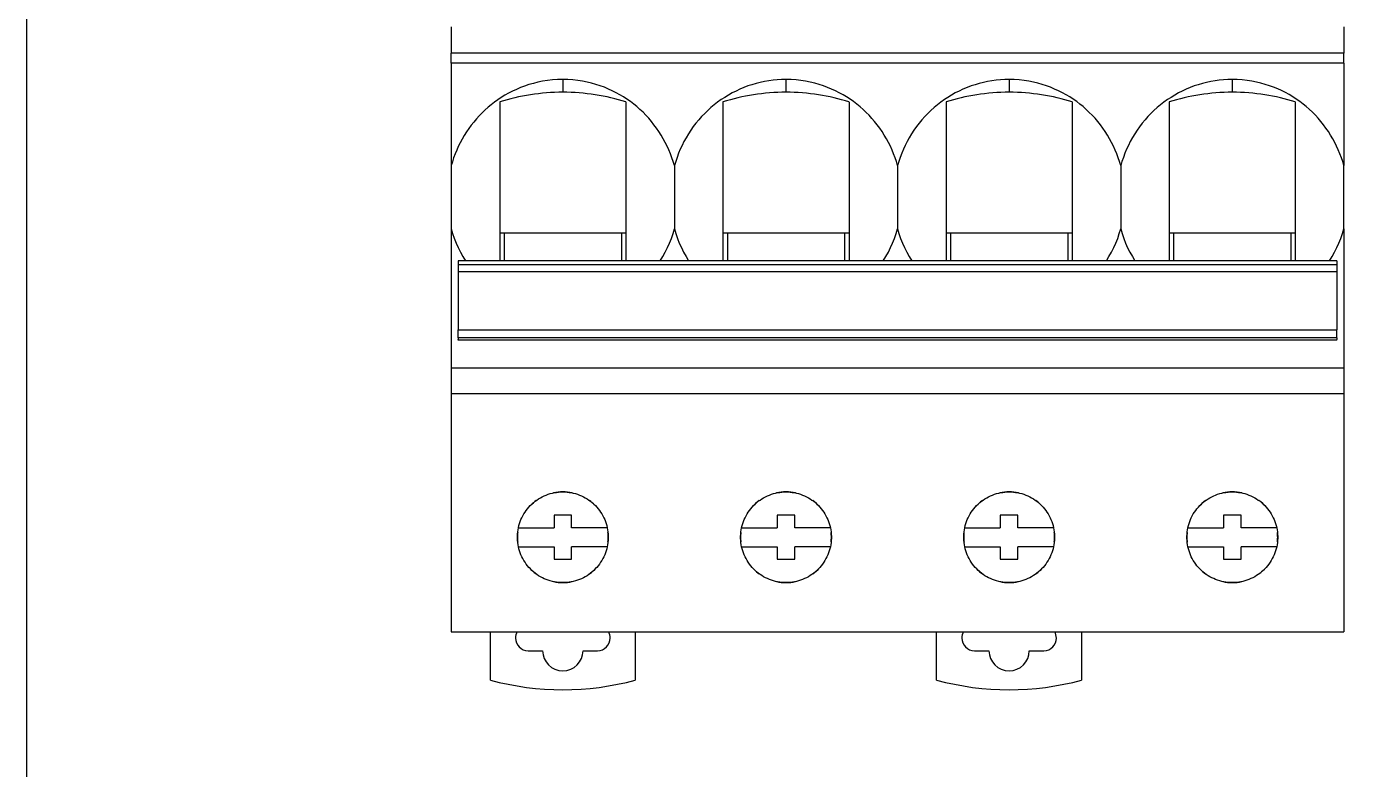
# Model space of a CAD drawing. Header units: millimetres. Extents: x 1019 to 1519, y 1262 to 1448.
# Drawn here: x 1484.95 to 1495.57, y 1370.72 to 1376.61 of the extents above; entities that cross this region are included whole.
import ezdxf

# ---------------------------------------------------------------- set-up
doc = ezdxf.new("R2010")
doc.units = ezdxf.units.MM

msp = doc.modelspace()

# ---------------------------------------------------------------- linework, layer by layer
for p, q in [((1488.314, 1376.614), (1488.314, 1376.571)), ((1488.314, 1376.571), (1488.314, 1376.404)), ((1495.394, 1376.614), (1495.394, 1376.571)), ((1495.394, 1376.571), (1495.394, 1376.404)), ((1495.394, 1376.404), (1488.314, 1376.404)), ((1488.314, 1376.324), (1488.314, 1376.404)), ((1495.394, 1376.324), (1495.394, 1376.404)), ((1488.314, 1376.324), (1488.314, 1375.512)), ((1495.394, 1376.324), (1488.314, 1376.324)), ((1495.394, 1376.324), (1495.394, 1375.512)), ((1488.896, 1376.143), (1488.863, 1376.131)), ((1488.93, 1376.155), (1488.896, 1376.143)), ((1488.965, 1376.165), (1488.93, 1376.155)), ((1489.002, 1376.174), (1488.965, 1376.165)), ((1489.039, 1376.182), (1489.002, 1376.174)), ((1489.078, 1376.188), (1489.039, 1376.182)), ((1489.117, 1376.192), (1489.078, 1376.188)), ((1489.158, 1376.195), (1489.117, 1376.192)), ((1489.199, 1376.196), (1489.158, 1376.195)), ((1489.239, 1376.195), (1489.199, 1376.196)), ((1489.199, 1376.196), (1489.199, 1376.095)), ((1489.279, 1376.192), (1489.239, 1376.195)), ((1489.317, 1376.188), (1489.279, 1376.192)), ((1489.355, 1376.182), (1489.317, 1376.188)), ((1489.391, 1376.175), (1489.355, 1376.182)), ((1489.427, 1376.166), (1489.391, 1376.175)), ((1489.462, 1376.157), (1489.427, 1376.166)), ((1489.496, 1376.146), (1489.462, 1376.157)), ((1489.529, 1376.134), (1489.496, 1376.146)), ((1490.667, 1376.144), (1490.635, 1376.132)), ((1490.699, 1376.154), (1490.667, 1376.144)), ((1490.732, 1376.164), (1490.699, 1376.154)), ((1490.765, 1376.172), (1490.732, 1376.164)), ((1490.798, 1376.18), (1490.765, 1376.172)), ((1490.832, 1376.185), (1490.798, 1376.18)), ((1490.866, 1376.19), (1490.832, 1376.185)), ((1490.9, 1376.193), (1490.866, 1376.19)), ((1490.934, 1376.195), (1490.9, 1376.193)), ((1490.969, 1376.196), (1490.934, 1376.195)), ((1491.009, 1376.195), (1490.969, 1376.196)), ((1490.969, 1376.196), (1490.969, 1376.095)), ((1491.049, 1376.192), (1491.009, 1376.195)), ((1491.088, 1376.188), (1491.049, 1376.192)), ((1491.125, 1376.182), (1491.088, 1376.188)), ((1491.162, 1376.175), (1491.125, 1376.182)), ((1491.198, 1376.166), (1491.162, 1376.175)), ((1491.233, 1376.156), (1491.198, 1376.166)), ((1491.266, 1376.145), (1491.233, 1376.156)), ((1491.299, 1376.133), (1491.266, 1376.145)), ((1492.437, 1376.144), (1492.405, 1376.132)), ((1492.469, 1376.154), (1492.437, 1376.144)), ((1492.502, 1376.164), (1492.469, 1376.154)), ((1492.535, 1376.172), (1492.502, 1376.164)), ((1492.568, 1376.18), (1492.535, 1376.172)), ((1492.602, 1376.185), (1492.568, 1376.18)), ((1492.636, 1376.19), (1492.602, 1376.185)), ((1492.67, 1376.193), (1492.636, 1376.19)), ((1492.704, 1376.195), (1492.67, 1376.193)), ((1492.739, 1376.196), (1492.704, 1376.195)), ((1492.739, 1376.196), (1492.739, 1376.095)), ((1492.779, 1376.195), (1492.739, 1376.196)), ((1492.819, 1376.192), (1492.779, 1376.195)), ((1492.857, 1376.188), (1492.819, 1376.192)), ((1492.894, 1376.182), (1492.857, 1376.188)), ((1492.931, 1376.175), (1492.894, 1376.182)), ((1492.967, 1376.167), (1492.931, 1376.175)), ((1493.001, 1376.157), (1492.967, 1376.167)), ((1493.035, 1376.146), (1493.001, 1376.157)), ((1493.068, 1376.134), (1493.035, 1376.146)), ((1494.207, 1376.144), (1494.175, 1376.132)), ((1494.239, 1376.154), (1494.207, 1376.144)), ((1494.272, 1376.164), (1494.239, 1376.154)), ((1494.305, 1376.172), (1494.272, 1376.164)), ((1494.338, 1376.18), (1494.305, 1376.172)), ((1494.372, 1376.185), (1494.338, 1376.18)), ((1494.406, 1376.19), (1494.372, 1376.185)), ((1494.44, 1376.193), (1494.406, 1376.19)), ((1494.474, 1376.195), (1494.44, 1376.193)), ((1494.509, 1376.196), (1494.474, 1376.195)), ((1494.509, 1376.196), (1494.509, 1376.095)), ((1494.549, 1376.195), (1494.509, 1376.196)), ((1494.588, 1376.192), (1494.549, 1376.195)), ((1494.626, 1376.188), (1494.588, 1376.192)), ((1494.663, 1376.183), (1494.626, 1376.188)), ((1494.7, 1376.175), (1494.663, 1376.183)), ((1494.735, 1376.167), (1494.7, 1376.175)), ((1494.77, 1376.157), (1494.735, 1376.167)), ((1494.804, 1376.146), (1494.77, 1376.157)), ((1494.837, 1376.134), (1494.804, 1376.146)), ((1488.684, 1376.035), (1488.657, 1376.015)), ((1488.711, 1376.053), (1488.684, 1376.035)), ((1488.74, 1376.071), (1488.711, 1376.053)), ((1488.769, 1376.087), (1488.74, 1376.071)), ((1488.8, 1376.103), (1488.769, 1376.087)), ((1488.831, 1376.117), (1488.8, 1376.103)), ((1488.863, 1376.131), (1488.831, 1376.117)), ((1489.56, 1376.12), (1489.529, 1376.134)), ((1489.591, 1376.106), (1489.56, 1376.12)), ((1489.621, 1376.091), (1489.591, 1376.106)), ((1489.651, 1376.075), (1489.621, 1376.091)), ((1489.68, 1376.058), (1489.651, 1376.075)), ((1489.707, 1376.039), (1489.68, 1376.058)), ((1489.735, 1376.02), (1489.707, 1376.039)), ((1490.455, 1376.036), (1490.427, 1376.016)), ((1490.484, 1376.054), (1490.455, 1376.036)), ((1490.513, 1376.072), (1490.484, 1376.054)), ((1490.542, 1376.089), (1490.513, 1376.072)), ((1490.573, 1376.104), (1490.542, 1376.089)), ((1490.603, 1376.119), (1490.573, 1376.104)), ((1490.635, 1376.132), (1490.603, 1376.119)), ((1491.331, 1376.12), (1491.299, 1376.133)), ((1491.362, 1376.106), (1491.331, 1376.12)), ((1491.392, 1376.091), (1491.362, 1376.106)), ((1491.422, 1376.074), (1491.392, 1376.091)), ((1491.45, 1376.057), (1491.422, 1376.074)), ((1491.478, 1376.039), (1491.45, 1376.057)), ((1491.505, 1376.02), (1491.478, 1376.039)), ((1492.225, 1376.036), (1492.197, 1376.016)), ((1492.253, 1376.054), (1492.225, 1376.036)), ((1492.283, 1376.072), (1492.253, 1376.054)), ((1492.312, 1376.089), (1492.283, 1376.072)), ((1492.342, 1376.104), (1492.312, 1376.089)), ((1492.373, 1376.118), (1492.342, 1376.104)), ((1492.405, 1376.132), (1492.373, 1376.118)), ((1493.1, 1376.12), (1493.068, 1376.134)), ((1493.131, 1376.106), (1493.1, 1376.12)), ((1493.162, 1376.091), (1493.131, 1376.106)), ((1493.191, 1376.075), (1493.162, 1376.091)), ((1493.22, 1376.058), (1493.191, 1376.075)), ((1493.248, 1376.039), (1493.22, 1376.058)), ((1493.275, 1376.02), (1493.248, 1376.039)), ((1493.995, 1376.036), (1493.967, 1376.016)), ((1494.023, 1376.054), (1493.995, 1376.036)), ((1494.052, 1376.072), (1494.023, 1376.054)), ((1494.082, 1376.089), (1494.052, 1376.072)), ((1494.112, 1376.104), (1494.082, 1376.089)), ((1494.143, 1376.119), (1494.112, 1376.104)), ((1494.175, 1376.132), (1494.143, 1376.119)), ((1494.869, 1376.121), (1494.837, 1376.134)), ((1494.9, 1376.107), (1494.869, 1376.121)), ((1494.93, 1376.092), (1494.9, 1376.107)), ((1494.96, 1376.076), (1494.93, 1376.092)), ((1494.988, 1376.058), (1494.96, 1376.076)), ((1495.016, 1376.04), (1494.988, 1376.058)), ((1495.044, 1376.021), (1495.016, 1376.04)), ((1488.558, 1375.93), (1488.535, 1375.907)), ((1488.581, 1375.953), (1488.558, 1375.93)), ((1488.606, 1375.975), (1488.581, 1375.953)), ((1488.631, 1375.995), (1488.606, 1375.975)), ((1488.657, 1376.015), (1488.631, 1375.995)), ((1488.699, 1376.018), (1488.699, 1374.756)), ((1489.699, 1376.018), (1489.699, 1374.756)), ((1489.761, 1376.001), (1489.735, 1376.02)), ((1489.786, 1375.98), (1489.761, 1376.001)), ((1489.811, 1375.958), (1489.786, 1375.98)), ((1489.835, 1375.936), (1489.811, 1375.958)), ((1489.858, 1375.912), (1489.835, 1375.936)), ((1490.324, 1375.926), (1490.3, 1375.901)), ((1490.348, 1375.95), (1490.324, 1375.926)), ((1490.374, 1375.973), (1490.348, 1375.95)), ((1490.4, 1375.995), (1490.374, 1375.973)), ((1490.427, 1376.016), (1490.4, 1375.995)), ((1490.469, 1376.018), (1490.469, 1374.756)), ((1491.469, 1376.018), (1491.469, 1374.756)), ((1491.531, 1376), (1491.505, 1376.02)), ((1491.557, 1375.979), (1491.531, 1376)), ((1491.581, 1375.958), (1491.557, 1375.979)), ((1491.605, 1375.935), (1491.581, 1375.958)), ((1491.628, 1375.912), (1491.605, 1375.935)), ((1492.094, 1375.926), (1492.07, 1375.901)), ((1492.118, 1375.95), (1492.094, 1375.926)), ((1492.144, 1375.973), (1492.118, 1375.95)), ((1492.17, 1375.995), (1492.144, 1375.973)), ((1492.197, 1376.016), (1492.17, 1375.995)), ((1492.239, 1376.018), (1492.239, 1374.756)), ((1493.239, 1376.018), (1493.239, 1374.756)), ((1493.301, 1376), (1493.275, 1376.02)), ((1493.326, 1375.98), (1493.301, 1376)), ((1493.351, 1375.958), (1493.326, 1375.98)), ((1493.375, 1375.935), (1493.351, 1375.958)), ((1493.398, 1375.912), (1493.375, 1375.935)), ((1493.864, 1375.926), (1493.84, 1375.901)), ((1493.888, 1375.95), (1493.864, 1375.926)), ((1493.914, 1375.973), (1493.888, 1375.95)), ((1493.94, 1375.995), (1493.914, 1375.973)), ((1493.967, 1376.016), (1493.94, 1375.995)), ((1494.009, 1376.018), (1494.009, 1374.756)), ((1495.009, 1376.018), (1495.009, 1374.756)), ((1495.07, 1376.001), (1495.044, 1376.021)), ((1495.096, 1375.98), (1495.07, 1376.001)), ((1495.12, 1375.959), (1495.096, 1375.98)), ((1495.144, 1375.936), (1495.12, 1375.959)), ((1495.168, 1375.913), (1495.144, 1375.936)), ((1488.472, 1375.832), (1488.453, 1375.806)), ((1488.492, 1375.858), (1488.472, 1375.832)), ((1488.513, 1375.883), (1488.492, 1375.858)), ((1488.535, 1375.907), (1488.513, 1375.883)), ((1489.88, 1375.888), (1489.858, 1375.912)), ((1489.902, 1375.863), (1489.88, 1375.888)), ((1489.922, 1375.837), (1489.902, 1375.863)), ((1489.942, 1375.81), (1489.922, 1375.837)), ((1490.234, 1375.822), (1490.214, 1375.793)), ((1490.255, 1375.849), (1490.234, 1375.822)), ((1490.277, 1375.876), (1490.255, 1375.849)), ((1490.3, 1375.901), (1490.277, 1375.876)), ((1491.651, 1375.887), (1491.628, 1375.912)), ((1491.672, 1375.862), (1491.651, 1375.887)), ((1491.693, 1375.836), (1491.672, 1375.862)), ((1491.713, 1375.81), (1491.693, 1375.836)), ((1492.004, 1375.822), (1491.984, 1375.793)), ((1492.025, 1375.849), (1492.004, 1375.822)), ((1492.047, 1375.876), (1492.025, 1375.849)), ((1492.07, 1375.901), (1492.047, 1375.876)), ((1493.421, 1375.888), (1493.398, 1375.912)), ((1493.442, 1375.863), (1493.421, 1375.888)), ((1493.463, 1375.837), (1493.442, 1375.863)), ((1493.482, 1375.81), (1493.463, 1375.837)), ((1493.774, 1375.821), (1493.754, 1375.793)), ((1493.795, 1375.849), (1493.774, 1375.821)), ((1493.817, 1375.876), (1493.795, 1375.849)), ((1493.84, 1375.901), (1493.817, 1375.876)), ((1495.19, 1375.888), (1495.168, 1375.913)), ((1495.212, 1375.863), (1495.19, 1375.888)), ((1495.232, 1375.837), (1495.212, 1375.863)), ((1495.252, 1375.81), (1495.232, 1375.837)), ((1488.4, 1375.723), (1488.385, 1375.694)), ((1488.417, 1375.751), (1488.4, 1375.723)), ((1488.434, 1375.779), (1488.417, 1375.751)), ((1488.453, 1375.806), (1488.434, 1375.779)), ((1489.961, 1375.783), (1489.942, 1375.81)), ((1489.979, 1375.755), (1489.961, 1375.783)), ((1489.996, 1375.726), (1489.979, 1375.755)), ((1490.012, 1375.697), (1489.996, 1375.726)), ((1490.177, 1375.734), (1490.16, 1375.704)), ((1490.195, 1375.764), (1490.177, 1375.734)), ((1490.214, 1375.793), (1490.195, 1375.764)), ((1491.731, 1375.782), (1491.713, 1375.81)), ((1491.749, 1375.754), (1491.731, 1375.782)), ((1491.766, 1375.726), (1491.749, 1375.754)), ((1491.782, 1375.696), (1491.766, 1375.726)), ((1491.947, 1375.734), (1491.93, 1375.704)), ((1491.965, 1375.764), (1491.947, 1375.734)), ((1491.984, 1375.793), (1491.965, 1375.764)), ((1493.501, 1375.783), (1493.482, 1375.81)), ((1493.519, 1375.754), (1493.501, 1375.783)), ((1493.536, 1375.726), (1493.519, 1375.754)), ((1493.552, 1375.696), (1493.536, 1375.726)), ((1493.717, 1375.735), (1493.7, 1375.704)), ((1493.735, 1375.764), (1493.717, 1375.735)), ((1493.754, 1375.793), (1493.735, 1375.764)), ((1495.271, 1375.783), (1495.252, 1375.81)), ((1495.289, 1375.755), (1495.271, 1375.783)), ((1495.306, 1375.726), (1495.289, 1375.755)), ((1495.322, 1375.697), (1495.306, 1375.726)), ((1488.345, 1375.605), (1488.333, 1375.574)), ((1488.357, 1375.635), (1488.345, 1375.605)), ((1488.37, 1375.665), (1488.357, 1375.635)), ((1488.385, 1375.694), (1488.37, 1375.665)), ((1490.026, 1375.667), (1490.012, 1375.697)), ((1490.04, 1375.637), (1490.026, 1375.667)), ((1490.053, 1375.606), (1490.04, 1375.637)), ((1490.064, 1375.575), (1490.053, 1375.606)), ((1490.117, 1375.61), (1490.105, 1375.578)), ((1490.13, 1375.642), (1490.117, 1375.61)), ((1490.145, 1375.673), (1490.13, 1375.642)), ((1490.16, 1375.704), (1490.145, 1375.673)), ((1491.797, 1375.667), (1491.782, 1375.696)), ((1491.81, 1375.636), (1491.797, 1375.667)), ((1491.823, 1375.606), (1491.81, 1375.636)), ((1491.834, 1375.575), (1491.823, 1375.606)), ((1491.887, 1375.61), (1491.875, 1375.578)), ((1491.9, 1375.642), (1491.887, 1375.61)), ((1491.915, 1375.673), (1491.9, 1375.642)), ((1491.93, 1375.704), (1491.915, 1375.673)), ((1493.567, 1375.667), (1493.552, 1375.696)), ((1493.58, 1375.636), (1493.567, 1375.667)), ((1493.593, 1375.606), (1493.58, 1375.636)), ((1493.604, 1375.575), (1493.593, 1375.606)), ((1493.657, 1375.61), (1493.645, 1375.578)), ((1493.67, 1375.642), (1493.657, 1375.61)), ((1493.685, 1375.673), (1493.67, 1375.642)), ((1493.7, 1375.704), (1493.685, 1375.673)), ((1495.336, 1375.667), (1495.322, 1375.697)), ((1495.35, 1375.637), (1495.336, 1375.667)), ((1495.363, 1375.606), (1495.35, 1375.637)), ((1495.374, 1375.575), (1495.363, 1375.606)), ((1488.323, 1375.543), (1488.314, 1375.512)), ((1488.314, 1375.512), (1488.314, 1375.012)), ((1488.333, 1375.574), (1488.323, 1375.543)), ((1490.075, 1375.544), (1490.064, 1375.575)), ((1490.084, 1375.512), (1490.075, 1375.544)), ((1490.094, 1375.545), (1490.084, 1375.512)), ((1490.084, 1375.512), (1490.084, 1375.485)), ((1490.105, 1375.578), (1490.094, 1375.545)), ((1491.845, 1375.544), (1491.834, 1375.575)), ((1491.854, 1375.512), (1491.845, 1375.544)), ((1491.864, 1375.545), (1491.854, 1375.512)), ((1491.854, 1375.512), (1491.854, 1375.485)), ((1491.875, 1375.578), (1491.864, 1375.545)), ((1493.615, 1375.544), (1493.604, 1375.575)), ((1493.624, 1375.512), (1493.615, 1375.544)), ((1493.634, 1375.545), (1493.624, 1375.512)), ((1493.624, 1375.512), (1493.624, 1375.485)), ((1493.645, 1375.578), (1493.634, 1375.545)), ((1495.385, 1375.544), (1495.374, 1375.575)), ((1495.394, 1375.512), (1495.385, 1375.544)), ((1495.394, 1375.012), (1495.394, 1375.512)), ((1490.084, 1375.485), (1490.084, 1375.459)), ((1490.084, 1375.459), (1490.084, 1375.432)), ((1490.084, 1375.432), (1490.084, 1375.405)), ((1490.084, 1375.405), (1490.084, 1375.378)), ((1491.854, 1375.485), (1491.854, 1375.458)), ((1491.854, 1375.458), (1491.854, 1375.432)), ((1491.854, 1375.432), (1491.854, 1375.405)), ((1491.854, 1375.405), (1491.854, 1375.378)), ((1493.624, 1375.485), (1493.624, 1375.458)), ((1493.624, 1375.458), (1493.624, 1375.432)), ((1493.624, 1375.432), (1493.624, 1375.405)), ((1493.624, 1375.405), (1493.624, 1375.378)), ((1490.084, 1375.378), (1490.084, 1375.351)), ((1490.084, 1375.351), (1490.084, 1375.324)), ((1490.084, 1375.324), (1490.084, 1375.297)), ((1490.084, 1375.297), (1490.084, 1375.271)), ((1491.854, 1375.378), (1491.854, 1375.351)), ((1491.854, 1375.351), (1491.854, 1375.324)), ((1491.854, 1375.324), (1491.854, 1375.297)), ((1491.854, 1375.297), (1491.854, 1375.271)), ((1493.624, 1375.378), (1493.624, 1375.351)), ((1493.624, 1375.351), (1493.624, 1375.324)), ((1493.624, 1375.324), (1493.624, 1375.297)), ((1493.624, 1375.297), (1493.624, 1375.271)), ((1490.084, 1375.271), (1490.084, 1375.244)), ((1490.084, 1375.244), (1490.084, 1375.218)), ((1490.084, 1375.218), (1490.084, 1375.191)), ((1490.084, 1375.191), (1490.084, 1375.165)), ((1491.854, 1375.271), (1491.854, 1375.244)), ((1491.854, 1375.244), (1491.854, 1375.218)), ((1491.854, 1375.218), (1491.854, 1375.191)), ((1491.854, 1375.191), (1491.854, 1375.165)), ((1493.624, 1375.271), (1493.624, 1375.244)), ((1493.624, 1375.244), (1493.624, 1375.218)), ((1493.624, 1375.218), (1493.624, 1375.191)), ((1493.624, 1375.191), (1493.624, 1375.165)), ((1490.084, 1375.165), (1490.084, 1375.139)), ((1490.084, 1375.139), (1490.084, 1375.113)), ((1490.084, 1375.113), (1490.084, 1375.087)), ((1490.084, 1375.087), (1490.084, 1375.062)), ((1491.854, 1375.165), (1491.854, 1375.139)), ((1491.854, 1375.139), (1491.854, 1375.113)), ((1491.854, 1375.113), (1491.854, 1375.087)), ((1491.854, 1375.087), (1491.854, 1375.062)), ((1493.624, 1375.165), (1493.624, 1375.139)), ((1493.624, 1375.139), (1493.624, 1375.113)), ((1493.624, 1375.113), (1493.624, 1375.087)), ((1493.624, 1375.087), (1493.624, 1375.062)), ((1488.314, 1375.012), (1488.314, 1373.904)), ((1488.314, 1375.012), (1488.325, 1374.973)), ((1488.325, 1374.973), (1488.338, 1374.936)), ((1488.699, 1374.98), (1488.734, 1374.98)), ((1488.734, 1374.98), (1488.734, 1374.756)), ((1488.734, 1374.98), (1489.664, 1374.98)), ((1489.664, 1374.98), (1489.699, 1374.98)), ((1489.664, 1374.98), (1489.664, 1374.756)), ((1490.06, 1374.935), (1490.073, 1374.973)), ((1490.073, 1374.973), (1490.084, 1375.012)), ((1490.084, 1375.062), (1490.084, 1375.037)), ((1490.084, 1375.037), (1490.084, 1375.012)), ((1490.084, 1375.012), (1490.095, 1374.973)), ((1490.095, 1374.973), (1490.108, 1374.935)), ((1490.469, 1374.98), (1490.504, 1374.98)), ((1490.504, 1374.98), (1491.434, 1374.98)), ((1490.504, 1374.98), (1490.504, 1374.756)), ((1491.434, 1374.98), (1491.469, 1374.98)), ((1491.434, 1374.98), (1491.434, 1374.756)), ((1491.83, 1374.935), (1491.843, 1374.973)), ((1491.843, 1374.973), (1491.854, 1375.012)), ((1491.854, 1375.062), (1491.854, 1375.037)), ((1491.854, 1375.037), (1491.854, 1375.012)), ((1491.854, 1375.012), (1491.865, 1374.973)), ((1491.865, 1374.973), (1491.878, 1374.935)), ((1492.239, 1374.98), (1492.274, 1374.98)), ((1492.274, 1374.98), (1493.204, 1374.98)), ((1492.274, 1374.98), (1492.274, 1374.756)), ((1493.204, 1374.98), (1493.239, 1374.98)), ((1493.204, 1374.98), (1493.204, 1374.756)), ((1493.6, 1374.935), (1493.613, 1374.973)), ((1493.613, 1374.973), (1493.624, 1375.012)), ((1493.624, 1375.062), (1493.624, 1375.037)), ((1493.624, 1375.037), (1493.624, 1375.012)), ((1493.624, 1375.012), (1493.636, 1374.973)), ((1493.636, 1374.973), (1493.649, 1374.935)), ((1494.009, 1374.98), (1494.044, 1374.98)), ((1494.044, 1374.98), (1494.974, 1374.98)), ((1494.044, 1374.98), (1494.044, 1374.756)), ((1494.974, 1374.98), (1495.009, 1374.98)), ((1494.974, 1374.98), (1494.974, 1374.756)), ((1495.37, 1374.935), (1495.383, 1374.973)), ((1495.383, 1374.973), (1495.394, 1375.012)), ((1495.394, 1375.012), (1495.394, 1373.904)), ((1488.338, 1374.936), (1488.353, 1374.898)), ((1488.353, 1374.898), (1488.369, 1374.862)), ((1488.369, 1374.862), (1488.387, 1374.826)), ((1490.011, 1374.826), (1490.029, 1374.862)), ((1490.029, 1374.862), (1490.045, 1374.898)), ((1490.045, 1374.898), (1490.06, 1374.935)), ((1490.108, 1374.935), (1490.123, 1374.898)), ((1490.123, 1374.898), (1490.139, 1374.862)), ((1490.139, 1374.862), (1490.157, 1374.826)), ((1491.781, 1374.826), (1491.799, 1374.862)), ((1491.799, 1374.862), (1491.815, 1374.898)), ((1491.815, 1374.898), (1491.83, 1374.935)), ((1491.878, 1374.935), (1491.893, 1374.898)), ((1491.893, 1374.898), (1491.909, 1374.862)), ((1491.909, 1374.862), (1491.927, 1374.826)), ((1493.551, 1374.826), (1493.569, 1374.862)), ((1493.569, 1374.862), (1493.585, 1374.898)), ((1493.585, 1374.898), (1493.6, 1374.935)), ((1493.649, 1374.935), (1493.663, 1374.898)), ((1493.663, 1374.898), (1493.679, 1374.861)), ((1493.679, 1374.861), (1493.697, 1374.826)), ((1495.321, 1374.826), (1495.339, 1374.862)), ((1495.339, 1374.862), (1495.355, 1374.898)), ((1495.355, 1374.898), (1495.37, 1374.935)), ((1488.369, 1374.756), (1488.369, 1374.728)), ((1495.339, 1374.756), (1488.369, 1374.756)), ((1488.387, 1374.826), (1488.407, 1374.791)), ((1488.407, 1374.791), (1488.427, 1374.756)), ((1489.971, 1374.756), (1489.991, 1374.79)), ((1489.991, 1374.79), (1490.011, 1374.826)), ((1490.157, 1374.826), (1490.177, 1374.791)), ((1490.177, 1374.791), (1490.197, 1374.756)), ((1491.741, 1374.756), (1491.761, 1374.79)), ((1491.761, 1374.79), (1491.781, 1374.826)), ((1491.927, 1374.826), (1491.947, 1374.791)), ((1491.947, 1374.791), (1491.967, 1374.756)), ((1493.511, 1374.756), (1493.531, 1374.791)), ((1493.531, 1374.791), (1493.551, 1374.826)), ((1493.697, 1374.826), (1493.717, 1374.79)), ((1493.717, 1374.79), (1493.737, 1374.756)), ((1495.281, 1374.756), (1495.301, 1374.791)), ((1495.301, 1374.791), (1495.321, 1374.826)), ((1495.339, 1374.756), (1495.339, 1374.728)), ((1488.369, 1374.728), (1488.369, 1374.671)), ((1488.369, 1374.728), (1495.339, 1374.728)), ((1488.369, 1374.671), (1488.369, 1374.209)), ((1488.369, 1374.671), (1495.339, 1374.671)), ((1495.339, 1374.728), (1495.339, 1374.671)), ((1495.339, 1374.671), (1495.339, 1374.209)), ((1488.369, 1374.147), (1488.369, 1374.209)), ((1488.369, 1374.209), (1495.339, 1374.209)), ((1488.369, 1374.147), (1488.369, 1374.134)), ((1495.339, 1374.147), (1488.369, 1374.147)), ((1488.369, 1374.127), (1488.369, 1374.134)), ((1495.339, 1374.127), (1488.369, 1374.127)), ((1495.339, 1374.147), (1495.339, 1374.209)), ((1495.339, 1374.147), (1495.339, 1374.134)), ((1495.339, 1374.127), (1495.339, 1374.134)), ((1488.314, 1373.904), (1488.314, 1373.703)), ((1495.394, 1373.904), (1488.314, 1373.904)), ((1495.394, 1373.904), (1495.394, 1373.703)), ((1488.314, 1373.703), (1488.314, 1371.814)), ((1488.314, 1373.703), (1495.394, 1373.703)), ((1495.394, 1373.703), (1495.394, 1371.814)), ((1488.966, 1372.838), (1488.979, 1372.849)), ((1488.979, 1372.849), (1488.993, 1372.859)), ((1488.993, 1372.859), (1489.007, 1372.868)), ((1489.007, 1372.868), (1489.021, 1372.877)), ((1489.021, 1372.877), (1489.036, 1372.885)), ((1489.036, 1372.885), (1489.052, 1372.892)), ((1489.052, 1372.892), (1489.067, 1372.899)), ((1489.067, 1372.899), (1489.083, 1372.905)), ((1489.083, 1372.905), (1489.099, 1372.91)), ((1489.099, 1372.91), (1489.116, 1372.914)), ((1489.116, 1372.914), (1489.132, 1372.918)), ((1489.132, 1372.918), (1489.149, 1372.92)), ((1489.149, 1372.92), (1489.165, 1372.922)), ((1489.165, 1372.922), (1489.182, 1372.924)), ((1489.182, 1372.924), (1489.199, 1372.924)), ((1489.199, 1372.924), (1489.216, 1372.924)), ((1489.216, 1372.924), (1489.233, 1372.922)), ((1489.233, 1372.922), (1489.249, 1372.92)), ((1489.249, 1372.92), (1489.266, 1372.918)), ((1489.266, 1372.918), (1489.282, 1372.914)), ((1489.282, 1372.914), (1489.299, 1372.91)), ((1489.299, 1372.91), (1489.315, 1372.905)), ((1489.315, 1372.905), (1489.331, 1372.899)), ((1489.331, 1372.899), (1489.346, 1372.892)), ((1489.346, 1372.892), (1489.362, 1372.885)), ((1489.362, 1372.885), (1489.377, 1372.877)), ((1489.377, 1372.877), (1489.391, 1372.868)), ((1489.391, 1372.868), (1489.405, 1372.859)), ((1489.405, 1372.859), (1489.419, 1372.849)), ((1489.419, 1372.849), (1489.432, 1372.839)), ((1490.736, 1372.838), (1490.749, 1372.849)), ((1490.749, 1372.849), (1490.763, 1372.859)), ((1490.763, 1372.859), (1490.777, 1372.868)), ((1490.777, 1372.868), (1490.791, 1372.877)), ((1490.791, 1372.877), (1490.806, 1372.885)), ((1490.806, 1372.885), (1490.822, 1372.892)), ((1490.822, 1372.892), (1490.837, 1372.899)), ((1490.837, 1372.899), (1490.853, 1372.905)), ((1490.853, 1372.905), (1490.869, 1372.91)), ((1490.869, 1372.91), (1490.886, 1372.914)), ((1490.886, 1372.914), (1490.902, 1372.918)), ((1490.902, 1372.918), (1490.919, 1372.92)), ((1490.919, 1372.92), (1490.935, 1372.922)), ((1490.935, 1372.922), (1490.952, 1372.924)), ((1490.952, 1372.924), (1490.969, 1372.924)), ((1490.969, 1372.924), (1490.986, 1372.924)), ((1490.986, 1372.924), (1491.003, 1372.922)), ((1491.003, 1372.922), (1491.019, 1372.92)), ((1491.019, 1372.92), (1491.036, 1372.918)), ((1491.036, 1372.918), (1491.052, 1372.914)), ((1491.052, 1372.914), (1491.069, 1372.91)), ((1491.069, 1372.91), (1491.085, 1372.905)), ((1491.085, 1372.905), (1491.101, 1372.899)), ((1491.101, 1372.899), (1491.116, 1372.892)), ((1491.116, 1372.892), (1491.132, 1372.885)), ((1491.132, 1372.885), (1491.147, 1372.877)), ((1491.147, 1372.877), (1491.161, 1372.868)), ((1491.161, 1372.868), (1491.175, 1372.859)), ((1491.175, 1372.859), (1491.189, 1372.849)), ((1491.189, 1372.849), (1491.202, 1372.839)), ((1492.506, 1372.839), (1492.519, 1372.849)), ((1492.519, 1372.849), (1492.533, 1372.859)), ((1492.533, 1372.859), (1492.547, 1372.868)), ((1492.547, 1372.868), (1492.561, 1372.877)), ((1492.561, 1372.877), (1492.576, 1372.885)), ((1492.576, 1372.885), (1492.592, 1372.892)), ((1492.592, 1372.892), (1492.607, 1372.899)), ((1492.607, 1372.899), (1492.623, 1372.905)), ((1492.623, 1372.905), (1492.639, 1372.91)), ((1492.639, 1372.91), (1492.656, 1372.914)), ((1492.656, 1372.914), (1492.672, 1372.918)), ((1492.672, 1372.918), (1492.689, 1372.92)), ((1492.689, 1372.92), (1492.705, 1372.922)), ((1492.705, 1372.922), (1492.722, 1372.924)), ((1492.722, 1372.924), (1492.739, 1372.924)), ((1492.739, 1372.924), (1492.756, 1372.924)), ((1492.756, 1372.924), (1492.773, 1372.922)), ((1492.773, 1372.922), (1492.789, 1372.92)), ((1492.789, 1372.92), (1492.806, 1372.918)), ((1492.806, 1372.918), (1492.822, 1372.914)), ((1492.822, 1372.914), (1492.839, 1372.91)), ((1492.839, 1372.91), (1492.855, 1372.905)), ((1492.855, 1372.905), (1492.871, 1372.899)), ((1492.871, 1372.899), (1492.886, 1372.892)), ((1492.886, 1372.892), (1492.902, 1372.885)), ((1492.902, 1372.885), (1492.917, 1372.877)), ((1492.917, 1372.877), (1492.931, 1372.868)), ((1492.931, 1372.868), (1492.945, 1372.859)), ((1492.945, 1372.859), (1492.959, 1372.849)), ((1492.959, 1372.849), (1492.972, 1372.839)), ((1494.276, 1372.839), (1494.289, 1372.849)), ((1494.289, 1372.849), (1494.303, 1372.859)), ((1494.303, 1372.859), (1494.317, 1372.868)), ((1494.317, 1372.868), (1494.331, 1372.877)), ((1494.331, 1372.877), (1494.346, 1372.885)), ((1494.346, 1372.885), (1494.362, 1372.892)), ((1494.362, 1372.892), (1494.377, 1372.899)), ((1494.377, 1372.899), (1494.393, 1372.905)), ((1494.393, 1372.905), (1494.409, 1372.91)), ((1494.409, 1372.91), (1494.426, 1372.914)), ((1494.426, 1372.914), (1494.442, 1372.918)), ((1494.442, 1372.918), (1494.459, 1372.92)), ((1494.459, 1372.92), (1494.475, 1372.922)), ((1494.475, 1372.922), (1494.492, 1372.924)), ((1494.492, 1372.924), (1494.509, 1372.924)), ((1494.509, 1372.924), (1494.526, 1372.924)), ((1494.526, 1372.924), (1494.543, 1372.922)), ((1494.543, 1372.922), (1494.559, 1372.92)), ((1494.559, 1372.92), (1494.576, 1372.918)), ((1494.576, 1372.918), (1494.592, 1372.914)), ((1494.592, 1372.914), (1494.609, 1372.91)), ((1494.609, 1372.91), (1494.625, 1372.905)), ((1494.625, 1372.905), (1494.641, 1372.899)), ((1494.641, 1372.899), (1494.656, 1372.892)), ((1494.656, 1372.892), (1494.672, 1372.885)), ((1494.672, 1372.885), (1494.687, 1372.877)), ((1494.687, 1372.877), (1494.701, 1372.868)), ((1494.701, 1372.868), (1494.715, 1372.859)), ((1494.715, 1372.859), (1494.729, 1372.849)), ((1494.729, 1372.849), (1494.742, 1372.839)), ((1488.882, 1372.734), (1488.89, 1372.749)), ((1488.89, 1372.749), (1488.899, 1372.763)), ((1488.899, 1372.763), (1488.909, 1372.777)), ((1488.909, 1372.777), (1488.919, 1372.79)), ((1488.919, 1372.79), (1488.93, 1372.803)), ((1488.93, 1372.803), (1488.941, 1372.816)), ((1488.941, 1372.816), (1488.954, 1372.827)), ((1488.954, 1372.827), (1488.966, 1372.838)), ((1489.129, 1372.739), (1489.129, 1372.639)), ((1489.269, 1372.739), (1489.129, 1372.739)), ((1489.269, 1372.639), (1489.269, 1372.739)), ((1489.432, 1372.839), (1489.444, 1372.827)), ((1489.444, 1372.827), (1489.457, 1372.816)), ((1489.457, 1372.816), (1489.468, 1372.803)), ((1489.468, 1372.803), (1489.479, 1372.79)), ((1489.479, 1372.79), (1489.489, 1372.777)), ((1489.489, 1372.777), (1489.499, 1372.763)), ((1489.499, 1372.763), (1489.508, 1372.749)), ((1489.508, 1372.749), (1489.516, 1372.734)), ((1490.652, 1372.734), (1490.66, 1372.749)), ((1490.66, 1372.749), (1490.669, 1372.763)), ((1490.669, 1372.763), (1490.679, 1372.777)), ((1490.679, 1372.777), (1490.689, 1372.79)), ((1490.689, 1372.79), (1490.7, 1372.803)), ((1490.7, 1372.803), (1490.711, 1372.816)), ((1490.711, 1372.816), (1490.724, 1372.827)), ((1490.724, 1372.827), (1490.736, 1372.838)), ((1490.899, 1372.739), (1490.899, 1372.639)), ((1491.039, 1372.739), (1490.899, 1372.739)), ((1491.039, 1372.639), (1491.039, 1372.739)), ((1491.202, 1372.839), (1491.214, 1372.827)), ((1491.214, 1372.827), (1491.227, 1372.816)), ((1491.227, 1372.816), (1491.238, 1372.803)), ((1491.238, 1372.803), (1491.249, 1372.79)), ((1491.249, 1372.79), (1491.259, 1372.777)), ((1491.259, 1372.777), (1491.269, 1372.763)), ((1491.269, 1372.763), (1491.278, 1372.749)), ((1491.278, 1372.749), (1491.286, 1372.734)), ((1492.422, 1372.734), (1492.43, 1372.749)), ((1492.43, 1372.749), (1492.439, 1372.763)), ((1492.439, 1372.763), (1492.449, 1372.777)), ((1492.449, 1372.777), (1492.459, 1372.79)), ((1492.459, 1372.79), (1492.47, 1372.803)), ((1492.47, 1372.803), (1492.481, 1372.816)), ((1492.481, 1372.816), (1492.494, 1372.827)), ((1492.494, 1372.827), (1492.506, 1372.839)), ((1492.669, 1372.739), (1492.669, 1372.639)), ((1492.809, 1372.739), (1492.669, 1372.739)), ((1492.809, 1372.639), (1492.809, 1372.739)), ((1492.972, 1372.839), (1492.984, 1372.827)), ((1492.984, 1372.827), (1492.997, 1372.816)), ((1492.997, 1372.816), (1493.008, 1372.803)), ((1493.008, 1372.803), (1493.019, 1372.79)), ((1493.019, 1372.79), (1493.029, 1372.777)), ((1493.029, 1372.777), (1493.039, 1372.763)), ((1493.039, 1372.763), (1493.048, 1372.749)), ((1493.048, 1372.749), (1493.056, 1372.734)), ((1494.192, 1372.734), (1494.2, 1372.749)), ((1494.2, 1372.749), (1494.209, 1372.763)), ((1494.209, 1372.763), (1494.219, 1372.777)), ((1494.219, 1372.777), (1494.229, 1372.79)), ((1494.229, 1372.79), (1494.24, 1372.803)), ((1494.24, 1372.803), (1494.251, 1372.816)), ((1494.251, 1372.816), (1494.264, 1372.827)), ((1494.264, 1372.827), (1494.276, 1372.839)), ((1494.439, 1372.739), (1494.439, 1372.639)), ((1494.579, 1372.739), (1494.439, 1372.739)), ((1494.579, 1372.639), (1494.579, 1372.739)), ((1494.742, 1372.839), (1494.754, 1372.827)), ((1494.754, 1372.827), (1494.767, 1372.816)), ((1494.767, 1372.816), (1494.778, 1372.803)), ((1494.778, 1372.803), (1494.789, 1372.79)), ((1494.789, 1372.79), (1494.799, 1372.777)), ((1494.799, 1372.777), (1494.809, 1372.763)), ((1494.809, 1372.763), (1494.818, 1372.749)), ((1494.818, 1372.749), (1494.826, 1372.734)), ((1488.844, 1372.622), (1488.847, 1372.639)), ((1488.847, 1372.639), (1488.851, 1372.656)), ((1488.847, 1372.639), (1489.129, 1372.639)), ((1488.851, 1372.656), (1488.856, 1372.672)), ((1488.856, 1372.672), (1488.861, 1372.688)), ((1488.861, 1372.688), (1488.867, 1372.704)), ((1488.867, 1372.704), (1488.874, 1372.719)), ((1488.874, 1372.719), (1488.882, 1372.734)), ((1489.551, 1372.639), (1489.269, 1372.639)), ((1489.516, 1372.734), (1489.524, 1372.719)), ((1489.524, 1372.719), (1489.531, 1372.704)), ((1489.531, 1372.704), (1489.537, 1372.688)), ((1489.537, 1372.688), (1489.542, 1372.672)), ((1489.542, 1372.672), (1489.547, 1372.656)), ((1489.547, 1372.656), (1489.551, 1372.639)), ((1489.551, 1372.639), (1489.554, 1372.623)), ((1490.614, 1372.622), (1490.617, 1372.639)), ((1490.617, 1372.639), (1490.621, 1372.656)), ((1490.617, 1372.639), (1490.899, 1372.639)), ((1490.621, 1372.656), (1490.626, 1372.672)), ((1490.626, 1372.672), (1490.631, 1372.688)), ((1490.631, 1372.688), (1490.637, 1372.704)), ((1490.637, 1372.704), (1490.644, 1372.719)), ((1490.644, 1372.719), (1490.652, 1372.734)), ((1491.321, 1372.639), (1491.039, 1372.639)), ((1491.286, 1372.734), (1491.294, 1372.719)), ((1491.294, 1372.719), (1491.301, 1372.704)), ((1491.301, 1372.704), (1491.307, 1372.688)), ((1491.307, 1372.688), (1491.312, 1372.672)), ((1491.312, 1372.672), (1491.317, 1372.656)), ((1491.317, 1372.656), (1491.321, 1372.639)), ((1491.321, 1372.639), (1491.324, 1372.623)), ((1492.384, 1372.622), (1492.387, 1372.639)), ((1492.387, 1372.639), (1492.391, 1372.656)), ((1492.387, 1372.639), (1492.669, 1372.639)), ((1492.391, 1372.656), (1492.396, 1372.672)), ((1492.396, 1372.672), (1492.401, 1372.688)), ((1492.401, 1372.688), (1492.407, 1372.704)), ((1492.407, 1372.704), (1492.414, 1372.719)), ((1492.414, 1372.719), (1492.422, 1372.734)), ((1493.091, 1372.639), (1492.809, 1372.639)), ((1493.056, 1372.734), (1493.064, 1372.719)), ((1493.064, 1372.719), (1493.071, 1372.704)), ((1493.071, 1372.704), (1493.077, 1372.688)), ((1493.077, 1372.688), (1493.082, 1372.672)), ((1493.082, 1372.672), (1493.087, 1372.656)), ((1493.087, 1372.656), (1493.091, 1372.639)), ((1493.091, 1372.639), (1493.094, 1372.623)), ((1494.154, 1372.622), (1494.157, 1372.639)), ((1494.157, 1372.639), (1494.161, 1372.656)), ((1494.157, 1372.639), (1494.439, 1372.639)), ((1494.161, 1372.656), (1494.166, 1372.672)), ((1494.166, 1372.672), (1494.171, 1372.688)), ((1494.171, 1372.688), (1494.177, 1372.704)), ((1494.177, 1372.704), (1494.184, 1372.719)), ((1494.184, 1372.719), (1494.192, 1372.734)), ((1494.861, 1372.639), (1494.579, 1372.639)), ((1494.826, 1372.734), (1494.834, 1372.719)), ((1494.834, 1372.719), (1494.841, 1372.704)), ((1494.841, 1372.704), (1494.847, 1372.688)), ((1494.847, 1372.688), (1494.852, 1372.672)), ((1494.852, 1372.672), (1494.857, 1372.656)), ((1494.857, 1372.656), (1494.861, 1372.639)), ((1494.861, 1372.639), (1494.864, 1372.623)), ((1488.839, 1372.572), (1488.84, 1372.589)), ((1488.839, 1372.555), (1488.839, 1372.572)), ((1488.84, 1372.538), (1488.839, 1372.555)), ((1488.84, 1372.589), (1488.841, 1372.606)), ((1488.842, 1372.522), (1488.84, 1372.538)), ((1488.841, 1372.606), (1488.844, 1372.622)), ((1489.554, 1372.623), (1489.557, 1372.606)), ((1489.557, 1372.606), (1489.558, 1372.589)), ((1489.558, 1372.539), (1489.557, 1372.522)), ((1489.558, 1372.589), (1489.559, 1372.572)), ((1489.559, 1372.555), (1489.558, 1372.539)), ((1489.559, 1372.572), (1489.559, 1372.555)), ((1490.609, 1372.572), (1490.61, 1372.589)), ((1490.609, 1372.555), (1490.609, 1372.572)), ((1490.61, 1372.538), (1490.609, 1372.555)), ((1490.61, 1372.589), (1490.611, 1372.606)), ((1490.612, 1372.522), (1490.61, 1372.538)), ((1490.611, 1372.606), (1490.614, 1372.622)), ((1491.324, 1372.623), (1491.327, 1372.606)), ((1491.327, 1372.606), (1491.328, 1372.589)), ((1491.328, 1372.539), (1491.327, 1372.522)), ((1491.328, 1372.589), (1491.329, 1372.572)), ((1491.329, 1372.556), (1491.328, 1372.539)), ((1491.329, 1372.572), (1491.329, 1372.556)), ((1492.379, 1372.572), (1492.38, 1372.589)), ((1492.379, 1372.555), (1492.379, 1372.572)), ((1492.38, 1372.538), (1492.379, 1372.555)), ((1492.38, 1372.589), (1492.381, 1372.606)), ((1492.382, 1372.522), (1492.38, 1372.538)), ((1492.381, 1372.606), (1492.384, 1372.622)), ((1493.094, 1372.623), (1493.097, 1372.606)), ((1493.097, 1372.606), (1493.098, 1372.589)), ((1493.098, 1372.539), (1493.097, 1372.522)), ((1493.098, 1372.589), (1493.099, 1372.572)), ((1493.099, 1372.556), (1493.098, 1372.539)), ((1493.099, 1372.572), (1493.099, 1372.556)), ((1494.149, 1372.572), (1494.15, 1372.589)), ((1494.149, 1372.555), (1494.149, 1372.572)), ((1494.15, 1372.538), (1494.149, 1372.555)), ((1494.15, 1372.589), (1494.151, 1372.606)), ((1494.152, 1372.522), (1494.15, 1372.538)), ((1494.151, 1372.606), (1494.154, 1372.622)), ((1494.864, 1372.623), (1494.867, 1372.606)), ((1494.867, 1372.606), (1494.868, 1372.589)), ((1494.868, 1372.539), (1494.867, 1372.522)), ((1494.868, 1372.589), (1494.869, 1372.572)), ((1494.869, 1372.556), (1494.868, 1372.539)), ((1494.869, 1372.572), (1494.869, 1372.556)), ((1488.844, 1372.505), (1488.842, 1372.522)), ((1488.847, 1372.488), (1488.844, 1372.505)), ((1488.847, 1372.489), (1489.129, 1372.489)), ((1488.851, 1372.472), (1488.847, 1372.488)), ((1488.856, 1372.456), (1488.851, 1372.472)), ((1488.861, 1372.44), (1488.856, 1372.456)), ((1488.867, 1372.424), (1488.861, 1372.44)), ((1488.874, 1372.409), (1488.867, 1372.424)), ((1489.129, 1372.489), (1489.129, 1372.389)), ((1489.551, 1372.489), (1489.269, 1372.489)), ((1489.269, 1372.389), (1489.269, 1372.489)), ((1489.531, 1372.424), (1489.524, 1372.409)), ((1489.537, 1372.44), (1489.531, 1372.424)), ((1489.542, 1372.456), (1489.537, 1372.44)), ((1489.547, 1372.472), (1489.542, 1372.456)), ((1489.551, 1372.488), (1489.547, 1372.472)), ((1489.554, 1372.505), (1489.551, 1372.488)), ((1489.557, 1372.522), (1489.554, 1372.505)), ((1490.614, 1372.505), (1490.612, 1372.522)), ((1490.617, 1372.488), (1490.614, 1372.505)), ((1490.617, 1372.489), (1490.899, 1372.489)), ((1490.621, 1372.472), (1490.617, 1372.488)), ((1490.626, 1372.456), (1490.621, 1372.472)), ((1490.631, 1372.44), (1490.626, 1372.456)), ((1490.637, 1372.424), (1490.631, 1372.44)), ((1490.644, 1372.409), (1490.637, 1372.424)), ((1490.899, 1372.489), (1490.899, 1372.389)), ((1491.321, 1372.489), (1491.039, 1372.489)), ((1491.039, 1372.389), (1491.039, 1372.489)), ((1491.301, 1372.424), (1491.294, 1372.409)), ((1491.307, 1372.44), (1491.301, 1372.424)), ((1491.312, 1372.456), (1491.307, 1372.44)), ((1491.317, 1372.472), (1491.312, 1372.456)), ((1491.321, 1372.489), (1491.317, 1372.472)), ((1491.324, 1372.505), (1491.321, 1372.489)), ((1491.327, 1372.522), (1491.324, 1372.505)), ((1492.384, 1372.505), (1492.382, 1372.522)), ((1492.387, 1372.488), (1492.384, 1372.505)), ((1492.387, 1372.489), (1492.669, 1372.489)), ((1492.391, 1372.472), (1492.387, 1372.488)), ((1492.396, 1372.456), (1492.391, 1372.472)), ((1492.401, 1372.44), (1492.396, 1372.456)), ((1492.407, 1372.424), (1492.401, 1372.44)), ((1492.414, 1372.409), (1492.407, 1372.424)), ((1492.669, 1372.489), (1492.669, 1372.389)), ((1493.091, 1372.489), (1492.809, 1372.489)), ((1492.809, 1372.389), (1492.809, 1372.489)), ((1493.071, 1372.424), (1493.064, 1372.409)), ((1493.077, 1372.44), (1493.071, 1372.424)), ((1493.082, 1372.456), (1493.077, 1372.44)), ((1493.087, 1372.472), (1493.082, 1372.456)), ((1493.091, 1372.489), (1493.087, 1372.472)), ((1493.094, 1372.505), (1493.091, 1372.489)), ((1493.097, 1372.522), (1493.094, 1372.505)), ((1494.154, 1372.505), (1494.152, 1372.522)), ((1494.157, 1372.488), (1494.154, 1372.505)), ((1494.157, 1372.489), (1494.439, 1372.489)), ((1494.161, 1372.472), (1494.157, 1372.488)), ((1494.166, 1372.456), (1494.161, 1372.472)), ((1494.171, 1372.44), (1494.166, 1372.456)), ((1494.177, 1372.424), (1494.171, 1372.44)), ((1494.184, 1372.409), (1494.177, 1372.424)), ((1494.439, 1372.489), (1494.439, 1372.389)), ((1494.861, 1372.489), (1494.579, 1372.489)), ((1494.579, 1372.389), (1494.579, 1372.489)), ((1494.841, 1372.424), (1494.834, 1372.409)), ((1494.847, 1372.44), (1494.841, 1372.424)), ((1494.852, 1372.456), (1494.847, 1372.44)), ((1494.857, 1372.472), (1494.852, 1372.456)), ((1494.861, 1372.489), (1494.857, 1372.472)), ((1494.864, 1372.505), (1494.861, 1372.489)), ((1494.867, 1372.522), (1494.864, 1372.505)), ((1488.882, 1372.394), (1488.874, 1372.409)), ((1488.89, 1372.379), (1488.882, 1372.394)), ((1488.899, 1372.365), (1488.89, 1372.379)), ((1488.909, 1372.351), (1488.899, 1372.365)), ((1488.919, 1372.337), (1488.909, 1372.351)), ((1488.93, 1372.324), (1488.919, 1372.337)), ((1488.942, 1372.312), (1488.93, 1372.324)), ((1488.954, 1372.3), (1488.942, 1372.312)), ((1489.129, 1372.389), (1489.269, 1372.389)), ((1489.456, 1372.312), (1489.444, 1372.3)), ((1489.468, 1372.325), (1489.456, 1372.312)), ((1489.479, 1372.337), (1489.468, 1372.325)), ((1489.489, 1372.351), (1489.479, 1372.337)), ((1489.499, 1372.365), (1489.489, 1372.351)), ((1489.508, 1372.379), (1489.499, 1372.365)), ((1489.516, 1372.394), (1489.508, 1372.379)), ((1489.524, 1372.409), (1489.516, 1372.394)), ((1490.652, 1372.394), (1490.644, 1372.409)), ((1490.66, 1372.379), (1490.652, 1372.394)), ((1490.669, 1372.365), (1490.66, 1372.379)), ((1490.679, 1372.351), (1490.669, 1372.365)), ((1490.689, 1372.338), (1490.679, 1372.351)), ((1490.7, 1372.325), (1490.689, 1372.338)), ((1490.712, 1372.312), (1490.7, 1372.325)), ((1490.724, 1372.301), (1490.712, 1372.312)), ((1490.899, 1372.389), (1491.039, 1372.389)), ((1491.227, 1372.312), (1491.215, 1372.301)), ((1491.238, 1372.325), (1491.227, 1372.312)), ((1491.249, 1372.338), (1491.238, 1372.325)), ((1491.259, 1372.351), (1491.249, 1372.338)), ((1491.269, 1372.365), (1491.259, 1372.351)), ((1491.278, 1372.379), (1491.269, 1372.365)), ((1491.286, 1372.394), (1491.278, 1372.379)), ((1491.294, 1372.409), (1491.286, 1372.394)), ((1492.422, 1372.394), (1492.414, 1372.409)), ((1492.43, 1372.379), (1492.422, 1372.394)), ((1492.439, 1372.365), (1492.43, 1372.379)), ((1492.449, 1372.351), (1492.439, 1372.365)), ((1492.459, 1372.338), (1492.449, 1372.351)), ((1492.47, 1372.325), (1492.459, 1372.338)), ((1492.482, 1372.312), (1492.47, 1372.325)), ((1492.494, 1372.301), (1492.482, 1372.312)), ((1492.669, 1372.389), (1492.809, 1372.389)), ((1492.997, 1372.312), (1492.984, 1372.301)), ((1493.008, 1372.325), (1492.997, 1372.312)), ((1493.019, 1372.338), (1493.008, 1372.325)), ((1493.029, 1372.351), (1493.019, 1372.338)), ((1493.039, 1372.365), (1493.029, 1372.351)), ((1493.048, 1372.379), (1493.039, 1372.365)), ((1493.056, 1372.394), (1493.048, 1372.379)), ((1493.064, 1372.409), (1493.056, 1372.394)), ((1494.192, 1372.394), (1494.184, 1372.409)), ((1494.2, 1372.379), (1494.192, 1372.394)), ((1494.209, 1372.365), (1494.2, 1372.379)), ((1494.219, 1372.351), (1494.209, 1372.365)), ((1494.229, 1372.338), (1494.219, 1372.351)), ((1494.24, 1372.325), (1494.229, 1372.338)), ((1494.252, 1372.312), (1494.24, 1372.325)), ((1494.264, 1372.301), (1494.252, 1372.312)), ((1494.439, 1372.389), (1494.579, 1372.389)), ((1494.767, 1372.312), (1494.754, 1372.301)), ((1494.778, 1372.325), (1494.767, 1372.312)), ((1494.789, 1372.338), (1494.778, 1372.325)), ((1494.799, 1372.351), (1494.789, 1372.338)), ((1494.809, 1372.365), (1494.799, 1372.351)), ((1494.818, 1372.379), (1494.809, 1372.365)), ((1494.826, 1372.394), (1494.818, 1372.379)), ((1494.834, 1372.409), (1494.826, 1372.394)), ((1488.966, 1372.289), (1488.954, 1372.3)), ((1488.979, 1372.279), (1488.966, 1372.289)), ((1488.993, 1372.269), (1488.979, 1372.279)), ((1489.007, 1372.259), (1488.993, 1372.269)), ((1489.022, 1372.251), (1489.007, 1372.259)), ((1489.037, 1372.243), (1489.022, 1372.251)), ((1489.052, 1372.235), (1489.037, 1372.243)), ((1489.067, 1372.229), (1489.052, 1372.235)), ((1489.083, 1372.223), (1489.067, 1372.229)), ((1489.099, 1372.218), (1489.083, 1372.223)), ((1489.116, 1372.214), (1489.099, 1372.218)), ((1489.132, 1372.21), (1489.116, 1372.214)), ((1489.149, 1372.208), (1489.132, 1372.21)), ((1489.165, 1372.206), (1489.149, 1372.208)), ((1489.182, 1372.204), (1489.165, 1372.206)), ((1489.199, 1372.204), (1489.182, 1372.204)), ((1489.216, 1372.204), (1489.199, 1372.204)), ((1489.233, 1372.206), (1489.216, 1372.204)), ((1489.25, 1372.208), (1489.233, 1372.206)), ((1489.266, 1372.21), (1489.25, 1372.208)), ((1489.282, 1372.214), (1489.266, 1372.21)), ((1489.299, 1372.218), (1489.282, 1372.214)), ((1489.315, 1372.223), (1489.299, 1372.218)), ((1489.331, 1372.229), (1489.315, 1372.223)), ((1489.346, 1372.235), (1489.331, 1372.229)), ((1489.362, 1372.243), (1489.346, 1372.235)), ((1489.376, 1372.251), (1489.362, 1372.243)), ((1489.391, 1372.259), (1489.376, 1372.251)), ((1489.405, 1372.269), (1489.391, 1372.259)), ((1489.419, 1372.279), (1489.405, 1372.269)), ((1489.432, 1372.289), (1489.419, 1372.279)), ((1489.444, 1372.3), (1489.432, 1372.289)), ((1490.736, 1372.289), (1490.724, 1372.301)), ((1490.749, 1372.279), (1490.736, 1372.289)), ((1490.763, 1372.269), (1490.749, 1372.279)), ((1490.777, 1372.26), (1490.763, 1372.269)), ((1490.791, 1372.251), (1490.777, 1372.26)), ((1490.806, 1372.243), (1490.791, 1372.251)), ((1490.822, 1372.236), (1490.806, 1372.243)), ((1490.837, 1372.229), (1490.822, 1372.236)), ((1490.853, 1372.223), (1490.837, 1372.229)), ((1490.869, 1372.218), (1490.853, 1372.223)), ((1490.886, 1372.214), (1490.869, 1372.218)), ((1490.902, 1372.21), (1490.886, 1372.214)), ((1490.919, 1372.208), (1490.902, 1372.21)), ((1490.935, 1372.206), (1490.919, 1372.208)), ((1490.952, 1372.204), (1490.935, 1372.206)), ((1490.969, 1372.204), (1490.952, 1372.204)), ((1490.986, 1372.204), (1490.969, 1372.204)), ((1491.003, 1372.206), (1490.986, 1372.204)), ((1491.02, 1372.208), (1491.003, 1372.206)), ((1491.036, 1372.21), (1491.02, 1372.208)), ((1491.053, 1372.214), (1491.036, 1372.21)), ((1491.069, 1372.218), (1491.053, 1372.214)), ((1491.085, 1372.223), (1491.069, 1372.218)), ((1491.101, 1372.229), (1491.085, 1372.223)), ((1491.116, 1372.236), (1491.101, 1372.229)), ((1491.132, 1372.243), (1491.116, 1372.236)), ((1491.147, 1372.251), (1491.132, 1372.243)), ((1491.161, 1372.26), (1491.147, 1372.251)), ((1491.175, 1372.269), (1491.161, 1372.26)), ((1491.189, 1372.279), (1491.175, 1372.269)), ((1491.202, 1372.289), (1491.189, 1372.279)), ((1491.215, 1372.301), (1491.202, 1372.289)), ((1492.506, 1372.289), (1492.494, 1372.301)), ((1492.519, 1372.279), (1492.506, 1372.289)), ((1492.533, 1372.269), (1492.519, 1372.279)), ((1492.547, 1372.259), (1492.533, 1372.269)), ((1492.561, 1372.251), (1492.547, 1372.259)), ((1492.576, 1372.243), (1492.561, 1372.251)), ((1492.592, 1372.236), (1492.576, 1372.243)), ((1492.607, 1372.229), (1492.592, 1372.236)), ((1492.623, 1372.223), (1492.607, 1372.229)), ((1492.639, 1372.218), (1492.623, 1372.223)), ((1492.656, 1372.214), (1492.639, 1372.218)), ((1492.672, 1372.21), (1492.656, 1372.214)), ((1492.689, 1372.208), (1492.672, 1372.21)), ((1492.705, 1372.206), (1492.689, 1372.208)), ((1492.722, 1372.204), (1492.705, 1372.206)), ((1492.739, 1372.204), (1492.722, 1372.204)), ((1492.756, 1372.204), (1492.739, 1372.204)), ((1492.773, 1372.206), (1492.756, 1372.204)), ((1492.79, 1372.208), (1492.773, 1372.206)), ((1492.806, 1372.21), (1492.79, 1372.208)), ((1492.823, 1372.214), (1492.806, 1372.21)), ((1492.839, 1372.218), (1492.823, 1372.214)), ((1492.855, 1372.223), (1492.839, 1372.218)), ((1492.871, 1372.229), (1492.855, 1372.223)), ((1492.886, 1372.236), (1492.871, 1372.229)), ((1492.902, 1372.243), (1492.886, 1372.236)), ((1492.917, 1372.251), (1492.902, 1372.243)), ((1492.931, 1372.26), (1492.917, 1372.251)), ((1492.945, 1372.269), (1492.931, 1372.26)), ((1492.959, 1372.279), (1492.945, 1372.269)), ((1492.972, 1372.289), (1492.959, 1372.279)), ((1492.984, 1372.301), (1492.972, 1372.289)), ((1494.276, 1372.289), (1494.264, 1372.301)), ((1494.289, 1372.279), (1494.276, 1372.289)), ((1494.303, 1372.269), (1494.289, 1372.279)), ((1494.317, 1372.259), (1494.303, 1372.269)), ((1494.331, 1372.251), (1494.317, 1372.259)), ((1494.346, 1372.243), (1494.331, 1372.251)), ((1494.362, 1372.236), (1494.346, 1372.243)), ((1494.377, 1372.229), (1494.362, 1372.236)), ((1494.393, 1372.223), (1494.377, 1372.229)), ((1494.409, 1372.218), (1494.393, 1372.223)), ((1494.426, 1372.214), (1494.409, 1372.218)), ((1494.442, 1372.21), (1494.426, 1372.214)), ((1494.459, 1372.208), (1494.442, 1372.21)), ((1494.475, 1372.206), (1494.459, 1372.208)), ((1494.492, 1372.204), (1494.475, 1372.206)), ((1494.509, 1372.204), (1494.492, 1372.204)), ((1494.526, 1372.204), (1494.509, 1372.204)), ((1494.543, 1372.206), (1494.526, 1372.204)), ((1494.56, 1372.208), (1494.543, 1372.206)), ((1494.576, 1372.21), (1494.56, 1372.208)), ((1494.593, 1372.214), (1494.576, 1372.21)), ((1494.609, 1372.218), (1494.593, 1372.214)), ((1494.625, 1372.223), (1494.609, 1372.218)), ((1494.641, 1372.229), (1494.625, 1372.223)), ((1494.656, 1372.236), (1494.641, 1372.229)), ((1494.672, 1372.243), (1494.656, 1372.236)), ((1494.687, 1372.251), (1494.672, 1372.243)), ((1494.701, 1372.26), (1494.687, 1372.251)), ((1494.715, 1372.269), (1494.701, 1372.26)), ((1494.729, 1372.279), (1494.715, 1372.269)), ((1494.742, 1372.289), (1494.729, 1372.279)), ((1494.754, 1372.301), (1494.742, 1372.289)), ((1488.314, 1371.814), (1495.394, 1371.814)), ((1488.624, 1371.43), (1488.624, 1371.814)), ((1489.774, 1371.814), (1489.774, 1371.43)), ((1492.164, 1371.43), (1492.164, 1371.814)), ((1493.314, 1371.814), (1493.314, 1371.43)), ((1488.924, 1371.664), (1489.039, 1371.664)), ((1489.359, 1371.664), (1489.474, 1371.664)), ((1492.464, 1371.664), (1492.579, 1371.664)), ((1492.899, 1371.664), (1493.014, 1371.664))]:
    msp.add_line(p, q)
msp.add_lwpolyline([(1484.947, 1386.673), (1518.61, 1386.673), (1518.61, 1322.873), (1484.947, 1322.873), (1484.947, 1386.673)])
for centre, radius, start, end in [((1489.199, 1372.564), 0.36, 126.0188, 135.0077), ((1489.199, 1372.564), 0.36, 78.022, 101.9869), ((1489.199, 1372.564), 0.36, 45.005, 53.9928), ((1490.969, 1372.564), 0.36, 126.0183, 138.0109), ((1490.969, 1372.564), 0.36, 78.0223, 101.9839), ((1490.969, 1372.564), 0.36, 41.9792, 53.9902), ((1492.739, 1372.564), 0.36, 126.0113, 138.005), ((1492.739, 1372.564), 0.36, 78.0231, 101.9816), ((1492.739, 1372.564), 0.36, 41.9791, 53.9911), ((1494.509, 1372.564), 0.36, 126.01, 138.004), ((1494.509, 1372.564), 0.36, 78.0234, 101.9803), ((1494.509, 1372.564), 0.36, 41.9764, 53.99), ((1489.199, 1372.564), 0.36, 174.0673, 180), ((1489.199, 1372.564), 0.36, 180, 186.0447), ((1489.199, 1372.564), 0.36, 0, 5.9536), ((1489.199, 1372.564), 0.36, 353.9766, 0), ((1490.969, 1372.564), 0.36, 174.0547, 180), ((1490.969, 1372.564), 0.36, 180, 186.0268), ((1490.969, 1372.564), 0.36, 0, 5.9818), ((1490.969, 1372.564), 0.36, 354.01, 0), ((1492.739, 1372.564), 0.36, 174.0649, 180), ((1492.739, 1372.564), 0.36, 180, 186.0386), ((1492.739, 1372.564), 0.36, 0, 5.9849), ((1492.739, 1372.564), 0.36, 354.0125, 0), ((1494.509, 1372.564), 0.36, 174.0652, 180), ((1494.509, 1372.564), 0.36, 180, 186.039), ((1494.509, 1372.564), 0.36, 0, 5.9848), ((1494.509, 1372.564), 0.36, 354.0123, 0), ((1489.199, 1372.564), 0.36, 222.0298, 234.0288), ((1489.199, 1372.564), 0.36, 305.98, 317.956), ((1490.969, 1372.564), 0.36, 306.0208, 318.002), ((1492.739, 1372.564), 0.36, 306.018, 317.9996), ((1494.509, 1372.564), 0.36, 306.0164, 317.9982), ((1489.199, 1372.564), 0.36, 258.0278, 281.9798), ((1490.969, 1372.564), 0.36, 225.0088, 233.9847), ((1490.969, 1372.564), 0.36, 258.016, 281.9901), ((1492.739, 1372.564), 0.36, 225.0151, 233.9889), ((1492.739, 1372.564), 0.36, 258.018, 281.9886), ((1494.509, 1372.564), 0.36, 225.0159, 233.9874), ((1494.509, 1372.564), 0.36, 258.0184, 281.9872), ((1488.924, 1371.764), 0.1, 150.0001, 180), ((1489.474, 1371.764), 0.1, 0, 30), ((1492.464, 1371.764), 0.1, 150.0001, 180), ((1493.014, 1371.764), 0.1, 0, 30), ((1488.924, 1371.764), 0.1, 180, 270), ((1489.474, 1371.764), 0.1, 270, 0), ((1492.464, 1371.764), 0.1, 180, 270), ((1493.014, 1371.764), 0.1, 270, 0), ((1489.199, 1371.664), 0.16, 180, 0), ((1492.739, 1371.664), 0.16, 180, 0), ((1489.199, 1373.554), 2.2, 254.849, 285.151), ((1492.739, 1373.554), 2.2, 254.849, 285.151)]:
    msp.add_arc(centre, radius, start, end)
for centre, start_param, end_param in [((1489.199, 1375.435), 1.570796, 2.058304), ((1489.199, 1375.435), 1.083289, 1.570796), ((1490.969, 1375.435), 1.570796, 2.058304), ((1490.969, 1375.435), 1.083289, 1.570796), ((1492.739, 1375.435), 1.570796, 2.058304), ((1492.739, 1375.435), 1.083289, 1.570796), ((1494.509, 1375.435), 1.570796, 2.058304), ((1494.509, 1375.435), 1.083289, 1.570796)]:
    msp.add_ellipse(centre, major_axis=(1.067, 0), ratio=0.617722, start_param=start_param, end_param=end_param)

doc.saveas('drawing.dxf')
